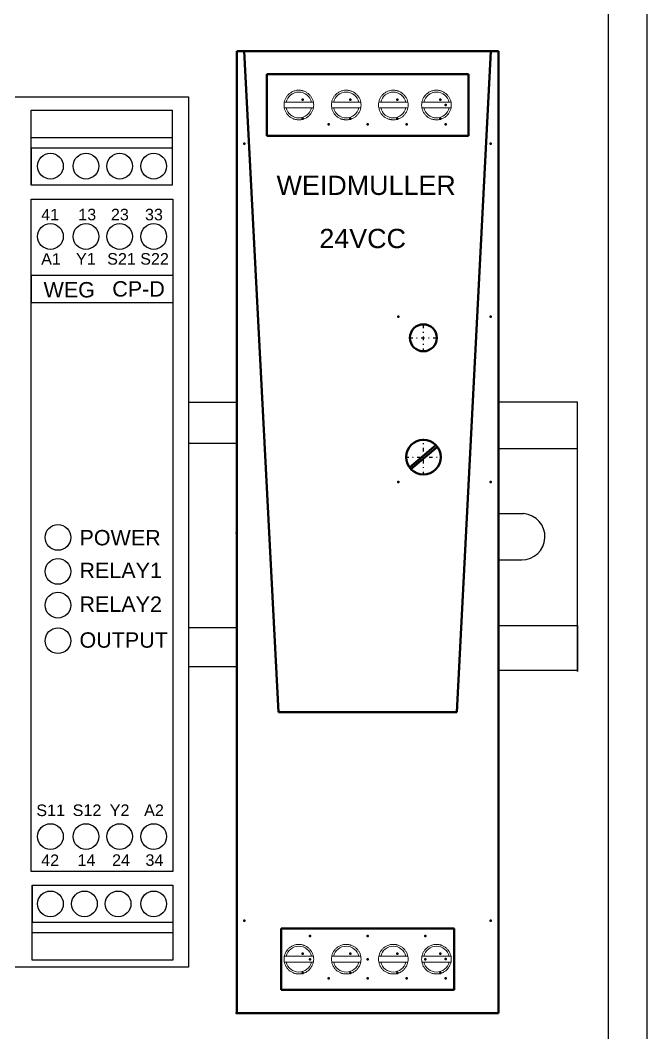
# Model space of a CAD drawing. Header units: millimetres. Extents: x -72 to 2978, y -1067 to 2817.
# Drawn here: x 2139.9 to 2221.4, y 1914.6 to 2046.2 of the extents above; entities that cross this region are included whole.
import ezdxf

# ---------------------------------------------------------------- set-up
doc = ezdxf.new("R2010")
doc.units = ezdxf.units.MM
doc.linetypes.add('Center', pattern=[1.5, 0.45, -0.5, 0.05, -0.5])
for name, color, linetype, lineweight in [('2d ConnectionPoints', 7, 'Continuous', 50), ('AM_0', 7, 'Continuous', 50), ('AM_7', 7, 'Center', 25)]:
    doc.layers.add(name, color=color, linetype=linetype, lineweight=lineweight)
doc.styles.get("Standard").update_dxf_attribs({"font": 'arial.ttf'})

# ---------------------------------------------------------------- blocks, each defined once
blk = doc.blocks.new('4_1469470000_PART5_0_in_1469470000_0')
at = {"layer": 'AM_0'}
for p, q in [((25.87, 73.81), (22.43, 70.92)), ((26.07, 73.58), (22.63, 70.69))]:
    blk.add_line(p, q, dxfattribs=at)
blk = doc.blocks.new('5_1469470000_PART4_0_in_1469470000_0')
at = {"layer": 'AM_0'}
for p, q in [((0, 125), (0, 0)), ((0.97, 125), (0, 125)), ((0.97, 125), (5.4, 39.1)), ((28.6, 39.1), (33.03, 125)), ((34, 125), (33.03, 125)), ((34, 0), (34, 125)), ((5.4, 39.1), (28.6, 39.1)), ((28.25, 11), (5.75, 11)), ((5.75, 11), (5.75, 3)), ((28.25, 11), (28.25, 3)), ((28.25, 3), (5.75, 3)), ((0, 0), (34, 0))]:
    blk.add_line(p, q, dxfattribs=at)
blk = doc.blocks.new('6_1469470000_PART3_0_in_1469470000_0')
at = {"layer": 'AM_0'}
for p, q in [((33.03, 125), (0.97, 125)), ((5.4, 39.1), (0.97, 125)), ((33.03, 125), (28.6, 39.1)), ((30.1, 122), (3.9, 122)), ((3.9, 122), (3.9, 114)), ((30.1, 122), (30.1, 114)), ((30.1, 114), (3.9, 114)), ((5.4, 39.1), (28.6, 39.1))]:
    blk.add_line(p, q, dxfattribs=at)
for centre, radius in [((24.25, 87.75), 1.75), ((24.25, 72.25), 2.25)]:
    blk.add_circle(centre, radius, dxfattribs=at)
at = {"layer": 'AM_7'}
for p, q in [((24.25, 85.91), (24.25, 89.59)), ((22.41, 87.75), (26.09, 87.75)), ((24.25, 69.89), (24.25, 74.61)), ((21.89, 72.25), (26.61, 72.25))]:
    blk.add_line(p, q, dxfattribs=at)
blk = doc.blocks.new('7_1469470000_PART2_0_in_1469470000_0')
at = {"layer": 'AM_0'}
blk.add_circle((24.25, 87.75), 1.75, dxfattribs=at)

msp = doc.modelspace()

# ---------------------------------------------------------------- linework, layer by layer
for p, q in [((2221.35, 2090.08), (2221.35, 1790.08)), ((2139.3, 2036.24), (2161.8, 2036.24)), ((2161.8, 2036.24), (2161.8, 1923.14)), ((2141.37, 2029.64), (2141.37, 2030.97)), ((2141.37, 2030.97), (2159.67, 2030.97)), ((2141.37, 2029.64), (2159.67, 2029.64)), ((2141.37, 2029.64), (2141.37, 2024.76)), ((2141.36, 2013.09), (2159.78, 2013.09)), ((2141.37, 2013.09), (2141.37, 2009.51)), ((2141.36, 2009.51), (2159.78, 2009.51)), ((2161.8, 2002.29), (2161.8, 1996.29)), ((2212.36, 1990.57), (2212.36, 1996.57)), ((2141.47, 1933.82), (2141.47, 1928.94)), ((2159.77, 1928.94), (2141.47, 1928.94)), ((2159.77, 1928.94), (2159.77, 1927.61)), ((2159.77, 1927.61), (2141.47, 1927.61)), ((2161.8, 1923.14), (2139.3, 1923.14))]:
    msp.add_line(p, q)
at = {"color": 30, "true_color": 0xf8991e}
msp.add_line((2216.32, 2082.34), (2216.32, 1795.92), dxfattribs=at)
at = {"color": 7, "linetype": 'Continuous', "lineweight": 15}
for p, q in [((2174.51, 2035.57), (2177.78, 2035.57)), ((2180.67, 2035.57), (2183.93, 2035.57)), ((2186.78, 2035.57), (2190.05, 2035.57)), ((2192.39, 2035.57), (2195.66, 2035.57)), ((2177.78, 2034.82), (2174.51, 2034.82)), ((2183.93, 2034.82), (2180.67, 2034.82)), ((2190.05, 2034.82), (2186.78, 2034.82)), ((2195.66, 2034.82), (2192.39, 2034.82)), ((2174.51, 1924.57), (2177.78, 1924.57)), ((2177.78, 1923.82), (2174.51, 1923.82)), ((2180.67, 1924.57), (2183.93, 1924.57)), ((2183.93, 1923.82), (2180.67, 1923.82)), ((2186.78, 1924.57), (2190.05, 1924.57)), ((2190.05, 1923.82), (2186.78, 1923.82)), ((2192.39, 1924.57), (2195.66, 1924.57)), ((2195.66, 1923.82), (2192.39, 1923.82))]:
    msp.add_line(p, q, dxfattribs=at)
at = {"color": 6, "linetype": 'ByBlock'}
for p, q in [((2161.8, 1996.57), (2168.08, 1996.57)), ((2212.36, 1996.57), (2202.08, 1996.57)), ((2212.36, 1961.57), (2212.36, 1996.57)), ((2161.8, 1991.23), (2168.08, 1991.23)), ((2202.08, 1990.57), (2212.36, 1990.57)), ((2202.08, 1982.1), (2204.86, 1982.1)), ((2203.47, 1982.1), (2205.35, 1982.1)), ((2202.08, 1976.07), (2205.14, 1976.07)), ((2161.8, 1967.29), (2168.08, 1967.29)), ((2202.08, 1967.57), (2212.36, 1967.57)), ((2161.8, 1962.23), (2168.08, 1962.23)), ((2212.36, 1961.7), (2202.08, 1961.7))]:
    msp.add_line(p, q, dxfattribs=at)
at = {"color": 6}
for p, q in [((2212.36, 1990.57), (2212.36, 1996.57)), ((2212.36, 1967.57), (2212.36, 1961.57))]:
    msp.add_line(p, q, dxfattribs=at)
for points in [[(2141.37, 2034.53), (2159.67, 2034.53), (2159.67, 2024.76), (2141.37, 2024.76)], [(2141.37, 2022.98), (2159.77, 2022.98), (2159.77, 1935.59), (2141.37, 1935.59)], [(2159.77, 1924.05), (2141.47, 1924.05), (2141.47, 1933.82), (2159.77, 1933.82)]]:
    msp.add_lwpolyline(points, close=True)
for centre in [(2143.86, 2027.25), (2148.48, 2027.25), (2152.86, 2027.25), (2157.28, 2027.25), (2143.86, 2018.11), (2148.48, 2018.11), (2152.86, 2018.11), (2157.28, 2018.11), (2144.84, 1979), (2144.84, 1974.58), (2144.84, 1970.2), (2144.84, 1965.58), (2143.86, 1940.13), (2148.48, 1940.13), (2152.86, 1940.13), (2157.28, 1940.13), (2143.86, 1931.38), (2148.28, 1931.38), (2152.66, 1931.38), (2157.28, 1931.38)]:
    msp.add_circle(centre, 1.67)
at = {"color": 6, "linetype": 'ByBlock'}
msp.add_arc((2205.11, 1979.09), 3.02, 269.4277, 85.4019, dxfattribs=at)
at = {"color": 7, "linetype": 'Continuous', "lineweight": 15}
for points, knots in [([(2176.14, 2033.27), (2176.09, 2033.27), (2176, 2033.27), (2175.85, 2033.29), (2175.71, 2033.32), (2175.57, 2033.35), (2175.36, 2033.43), (2175.08, 2033.57), (2174.77, 2033.82), (2174.52, 2034.13), (2174.35, 2034.47), (2174.24, 2034.83), (2174.21, 2035.19), (2174.24, 2035.56), (2174.35, 2035.92), (2174.52, 2036.26), (2174.77, 2036.56), (2175.08, 2036.81), (2175.38, 2036.97), (2175.66, 2037.06), (2175.9, 2037.11), (2176.06, 2037.12), (2176.14, 2037.12)], [0, 0, 0, 0, 0.024176, 0.048139, 0.072026, 0.095974, 0.120121, 0.185059, 0.250086, 0.315023, 0.38005, 0.439993, 0.500024, 0.559968, 0.619999, 0.684937, 0.749963, 0.814901, 0.879927, 0.92, 0.95981, 1, 1, 1, 1]), ([(2176.14, 2036.87), (2175.76, 2036.87), (2175.4, 2036.74), (2174.8, 2036.27), (2174.6, 2035.94), (2174.51, 2035.57)], [0, 0, 0, 0, 0.5, 0.5, 1, 1, 1, 1]), ([(2176.14, 2037.12), (2176.19, 2037.12), (2176.29, 2037.12), (2176.43, 2037.1), (2176.57, 2037.07), (2176.71, 2037.03), (2176.93, 2036.96), (2177.21, 2036.81), (2177.51, 2036.56), (2177.76, 2036.26), (2177.94, 2035.92), (2178.05, 2035.56), (2178.08, 2035.19), (2178.05, 2034.83), (2177.94, 2034.47), (2177.76, 2034.13), (2177.51, 2033.82), (2177.21, 2033.57), (2176.9, 2033.41), (2176.62, 2033.32), (2176.39, 2033.28), (2176.22, 2033.27), (2176.14, 2033.27)], [0, 0, 0, 0, 0.024176, 0.048139, 0.072026, 0.095974, 0.120121, 0.185059, 0.250086, 0.315023, 0.38005, 0.439993, 0.500024, 0.559968, 0.619999, 0.684937, 0.749963, 0.814901, 0.879927, 0.92, 0.95981, 1, 1, 1, 1]), ([(2177.78, 2035.57), (2177.69, 2035.94), (2177.48, 2036.27), (2176.89, 2036.74), (2176.52, 2036.87), (2176.14, 2036.87)], [0, 0, 0, 0, 0.5, 0.5, 1, 1, 1, 1]), ([(2182.3, 2033.27), (2182.25, 2033.27), (2182.16, 2033.27), (2182.01, 2033.29), (2181.87, 2033.32), (2181.73, 2033.35), (2181.51, 2033.43), (2181.24, 2033.57), (2180.93, 2033.82), (2180.68, 2034.13), (2180.5, 2034.47), (2180.4, 2034.83), (2180.36, 2035.19), (2180.4, 2035.56), (2180.5, 2035.92), (2180.68, 2036.26), (2180.93, 2036.56), (2181.24, 2036.81), (2181.54, 2036.97), (2181.82, 2037.06), (2182.06, 2037.11), (2182.22, 2037.12), (2182.3, 2037.12)], [0, 0, 0, 0, 0.024176, 0.048139, 0.072026, 0.095974, 0.120121, 0.185059, 0.250086, 0.315023, 0.38005, 0.439993, 0.500024, 0.559968, 0.619999, 0.684937, 0.749963, 0.814901, 0.879927, 0.92, 0.95981, 1, 1, 1, 1]), ([(2182.3, 2036.87), (2181.92, 2036.87), (2181.55, 2036.74), (2180.96, 2036.27), (2180.75, 2035.94), (2180.67, 2035.57)], [0, 0, 0, 0, 0.5, 0.5, 1, 1, 1, 1]), ([(2182.3, 2037.12), (2182.35, 2037.12), (2182.45, 2037.12), (2182.59, 2037.1), (2182.73, 2037.07), (2182.87, 2037.03), (2183.09, 2036.96), (2183.37, 2036.81), (2183.67, 2036.56), (2183.92, 2036.26), (2184.1, 2035.92), (2184.2, 2035.56), (2184.24, 2035.19), (2184.2, 2034.83), (2184.1, 2034.47), (2183.92, 2034.13), (2183.67, 2033.82), (2183.37, 2033.57), (2183.06, 2033.41), (2182.78, 2033.32), (2182.54, 2033.28), (2182.38, 2033.27), (2182.3, 2033.27)], [0, 0, 0, 0, 0.024176, 0.048139, 0.072026, 0.095974, 0.120121, 0.185059, 0.250086, 0.315023, 0.38005, 0.439993, 0.500024, 0.559968, 0.619999, 0.684937, 0.749963, 0.814901, 0.879927, 0.92, 0.95981, 1, 1, 1, 1]), ([(2183.93, 2035.57), (2183.85, 2035.94), (2183.64, 2036.27), (2183.05, 2036.74), (2182.68, 2036.87), (2182.3, 2036.87)], [0, 0, 0, 0, 0.5, 0.5, 1, 1, 1, 1]), ([(2188.41, 2033.27), (2188.37, 2033.27), (2188.27, 2033.27), (2188.12, 2033.29), (2187.98, 2033.32), (2187.84, 2033.35), (2187.63, 2033.43), (2187.35, 2033.57), (2187.04, 2033.82), (2186.79, 2034.13), (2186.62, 2034.47), (2186.51, 2034.83), (2186.48, 2035.19), (2186.51, 2035.56), (2186.62, 2035.92), (2186.79, 2036.26), (2187.04, 2036.56), (2187.35, 2036.81), (2187.66, 2036.97), (2187.93, 2037.06), (2188.17, 2037.11), (2188.33, 2037.12), (2188.41, 2037.12)], [0, 0, 0, 0, 0.024176, 0.048139, 0.072026, 0.095974, 0.120121, 0.185059, 0.250086, 0.315023, 0.38005, 0.439993, 0.500024, 0.559968, 0.619999, 0.684937, 0.749963, 0.814901, 0.879927, 0.92, 0.95981, 1, 1, 1, 1]), ([(2188.41, 2036.87), (2188.03, 2036.87), (2187.67, 2036.74), (2187.07, 2036.27), (2186.87, 2035.94), (2186.78, 2035.57)], [0, 0, 0, 0, 0.5, 0.5, 1, 1, 1, 1]), ([(2188.41, 2037.12), (2188.46, 2037.12), (2188.56, 2037.12), (2188.7, 2037.1), (2188.85, 2037.07), (2188.99, 2037.03), (2189.2, 2036.96), (2189.48, 2036.81), (2189.78, 2036.56), (2190.03, 2036.26), (2190.21, 2035.92), (2190.32, 2035.56), (2190.35, 2035.19), (2190.32, 2034.83), (2190.21, 2034.47), (2190.03, 2034.13), (2189.78, 2033.82), (2189.48, 2033.57), (2189.17, 2033.41), (2188.89, 2033.32), (2188.66, 2033.28), (2188.49, 2033.27), (2188.41, 2033.27)], [0, 0, 0, 0, 0.024176, 0.048139, 0.072026, 0.095974, 0.120121, 0.185059, 0.250086, 0.315023, 0.38005, 0.439993, 0.500024, 0.559968, 0.619999, 0.684937, 0.749963, 0.814901, 0.879927, 0.92, 0.95981, 1, 1, 1, 1]), ([(2190.05, 2035.57), (2189.96, 2035.94), (2189.75, 2036.27), (2189.16, 2036.74), (2188.79, 2036.87), (2188.41, 2036.87)], [0, 0, 0, 0, 0.5, 0.5, 1, 1, 1, 1]), ([(2194.03, 2033.27), (2193.98, 2033.27), (2193.88, 2033.27), (2193.74, 2033.29), (2193.59, 2033.32), (2193.45, 2033.35), (2193.24, 2033.43), (2192.96, 2033.57), (2192.66, 2033.82), (2192.4, 2034.13), (2192.23, 2034.47), (2192.12, 2034.83), (2192.09, 2035.19), (2192.12, 2035.56), (2192.23, 2035.92), (2192.4, 2036.26), (2192.65, 2036.56), (2192.96, 2036.81), (2193.27, 2036.97), (2193.55, 2037.06), (2193.78, 2037.11), (2193.94, 2037.12), (2194.03, 2037.12)], [0, 0, 0, 0, 0.024176, 0.048139, 0.072026, 0.095974, 0.120121, 0.185059, 0.250086, 0.315023, 0.38005, 0.439993, 0.500024, 0.559968, 0.619999, 0.684937, 0.749963, 0.814901, 0.879927, 0.92, 0.95981, 1, 1, 1, 1]), ([(2194.03, 2036.87), (2193.65, 2036.87), (2193.28, 2036.74), (2192.69, 2036.27), (2192.48, 2035.94), (2192.39, 2035.57)], [0, 0, 0, 0, 0.5, 0.5, 1, 1, 1, 1]), ([(2194.03, 2037.12), (2194.07, 2037.12), (2194.17, 2037.12), (2194.32, 2037.1), (2194.46, 2037.07), (2194.6, 2037.03), (2194.81, 2036.96), (2195.09, 2036.81), (2195.4, 2036.56), (2195.65, 2036.26), (2195.82, 2035.92), (2195.93, 2035.56), (2195.96, 2035.19), (2195.93, 2034.83), (2195.82, 2034.47), (2195.65, 2034.13), (2195.4, 2033.82), (2195.09, 2033.57), (2194.78, 2033.41), (2194.51, 2033.32), (2194.27, 2033.28), (2194.11, 2033.27), (2194.03, 2033.27)], [0, 0, 0, 0, 0.024176, 0.048139, 0.072026, 0.095974, 0.120121, 0.185059, 0.250086, 0.315023, 0.38005, 0.439993, 0.500024, 0.559968, 0.619999, 0.684937, 0.749963, 0.814901, 0.879927, 0.92, 0.95981, 1, 1, 1, 1]), ([(2195.66, 2035.57), (2195.57, 2035.94), (2195.37, 2036.27), (2194.77, 2036.74), (2194.4, 2036.87), (2194.03, 2036.87)], [0, 0, 0, 0, 0.5, 0.5, 1, 1, 1, 1]), ([(2174.51, 2034.82), (2174.6, 2034.45), (2174.8, 2034.12), (2175.4, 2033.65), (2175.76, 2033.52), (2176.14, 2033.52)], [0, 0, 0, 0, 0.5, 0.5, 1, 1, 1, 1]), ([(2176.14, 2033.52), (2176.52, 2033.52), (2176.89, 2033.65), (2177.48, 2034.12), (2177.69, 2034.45), (2177.78, 2034.82)], [0, 0, 0, 0, 0.5, 0.5, 1, 1, 1, 1]), ([(2180.67, 2034.82), (2180.75, 2034.45), (2180.96, 2034.12), (2181.55, 2033.65), (2181.92, 2033.52), (2182.3, 2033.52)], [0, 0, 0, 0, 0.5, 0.5, 1, 1, 1, 1]), ([(2182.3, 2033.52), (2182.68, 2033.52), (2183.05, 2033.65), (2183.64, 2034.12), (2183.85, 2034.45), (2183.93, 2034.82)], [0, 0, 0, 0, 0.5, 0.5, 1, 1, 1, 1]), ([(2186.78, 2034.82), (2186.87, 2034.45), (2187.07, 2034.12), (2187.67, 2033.65), (2188.03, 2033.52), (2188.41, 2033.52)], [0, 0, 0, 0, 0.5, 0.5, 1, 1, 1, 1]), ([(2188.41, 2033.52), (2188.79, 2033.52), (2189.16, 2033.65), (2189.75, 2034.12), (2189.96, 2034.45), (2190.05, 2034.82)], [0, 0, 0, 0, 0.5, 0.5, 1, 1, 1, 1]), ([(2192.39, 2034.82), (2192.48, 2034.45), (2192.69, 2034.12), (2193.28, 2033.65), (2193.65, 2033.52), (2194.03, 2033.52)], [0, 0, 0, 0, 0.5, 0.5, 1, 1, 1, 1]), ([(2194.03, 2033.52), (2194.4, 2033.52), (2194.77, 2033.65), (2195.37, 2034.12), (2195.57, 2034.45), (2195.66, 2034.82)], [0, 0, 0, 0, 0.5, 0.5, 1, 1, 1, 1]), ([(2176.14, 1922.27), (2176.09, 1922.27), (2176, 1922.27), (2175.85, 1922.29), (2175.71, 1922.32), (2175.57, 1922.35), (2175.36, 1922.43), (2175.08, 1922.57), (2174.77, 1922.82), (2174.52, 1923.13), (2174.35, 1923.47), (2174.24, 1923.83), (2174.21, 1924.19), (2174.24, 1924.56), (2174.35, 1924.92), (2174.52, 1925.26), (2174.77, 1925.56), (2175.08, 1925.81), (2175.38, 1925.97), (2175.66, 1926.06), (2175.9, 1926.11), (2176.06, 1926.12), (2176.14, 1926.12)], [0, 0, 0, 0, 0.024176, 0.048139, 0.072026, 0.095974, 0.120121, 0.185059, 0.250086, 0.315023, 0.38005, 0.439993, 0.500024, 0.559968, 0.619999, 0.684937, 0.749963, 0.814901, 0.879927, 0.92, 0.95981, 1, 1, 1, 1]), ([(2176.14, 1925.87), (2175.76, 1925.87), (2175.4, 1925.74), (2174.8, 1925.27), (2174.6, 1924.94), (2174.51, 1924.57)], [0, 0, 0, 0, 0.5, 0.5, 1, 1, 1, 1]), ([(2176.14, 1926.12), (2176.19, 1926.12), (2176.29, 1926.12), (2176.43, 1926.1), (2176.57, 1926.07), (2176.71, 1926.03), (2176.93, 1925.96), (2177.21, 1925.81), (2177.51, 1925.56), (2177.76, 1925.26), (2177.94, 1924.92), (2178.05, 1924.56), (2178.08, 1924.19), (2178.05, 1923.83), (2177.94, 1923.47), (2177.76, 1923.13), (2177.51, 1922.82), (2177.21, 1922.57), (2176.9, 1922.41), (2176.62, 1922.32), (2176.39, 1922.28), (2176.22, 1922.27), (2176.14, 1922.27)], [0, 0, 0, 0, 0.024176, 0.048139, 0.072026, 0.095974, 0.120121, 0.185059, 0.250086, 0.315023, 0.38005, 0.439993, 0.500024, 0.559968, 0.619999, 0.684937, 0.749963, 0.814901, 0.879927, 0.92, 0.95981, 1, 1, 1, 1]), ([(2177.78, 1924.57), (2177.69, 1924.94), (2177.48, 1925.27), (2176.89, 1925.74), (2176.52, 1925.87), (2176.14, 1925.87)], [0, 0, 0, 0, 0.5, 0.5, 1, 1, 1, 1]), ([(2182.3, 1922.27), (2182.25, 1922.27), (2182.16, 1922.27), (2182.01, 1922.29), (2181.87, 1922.32), (2181.73, 1922.35), (2181.51, 1922.43), (2181.24, 1922.57), (2180.93, 1922.82), (2180.68, 1923.13), (2180.5, 1923.47), (2180.4, 1923.83), (2180.36, 1924.19), (2180.4, 1924.56), (2180.5, 1924.92), (2180.68, 1925.26), (2180.93, 1925.56), (2181.24, 1925.81), (2181.54, 1925.97), (2181.82, 1926.06), (2182.06, 1926.11), (2182.22, 1926.12), (2182.3, 1926.12)], [0, 0, 0, 0, 0.024176, 0.048139, 0.072026, 0.095974, 0.120121, 0.185059, 0.250086, 0.315023, 0.38005, 0.439993, 0.500024, 0.559968, 0.619999, 0.684937, 0.749963, 0.814901, 0.879927, 0.92, 0.95981, 1, 1, 1, 1]), ([(2182.3, 1925.87), (2181.92, 1925.87), (2181.55, 1925.74), (2180.96, 1925.27), (2180.75, 1924.94), (2180.67, 1924.57)], [0, 0, 0, 0, 0.5, 0.5, 1, 1, 1, 1]), ([(2182.3, 1926.12), (2182.35, 1926.12), (2182.45, 1926.12), (2182.59, 1926.1), (2182.73, 1926.07), (2182.87, 1926.03), (2183.09, 1925.96), (2183.37, 1925.81), (2183.67, 1925.56), (2183.92, 1925.26), (2184.1, 1924.92), (2184.2, 1924.56), (2184.24, 1924.19), (2184.2, 1923.83), (2184.1, 1923.47), (2183.92, 1923.13), (2183.67, 1922.82), (2183.37, 1922.57), (2183.06, 1922.41), (2182.78, 1922.32), (2182.54, 1922.28), (2182.38, 1922.27), (2182.3, 1922.27)], [0, 0, 0, 0, 0.024176, 0.048139, 0.072026, 0.095974, 0.120121, 0.185059, 0.250086, 0.315023, 0.38005, 0.439993, 0.500024, 0.559968, 0.619999, 0.684937, 0.749963, 0.814901, 0.879927, 0.92, 0.95981, 1, 1, 1, 1]), ([(2183.93, 1924.57), (2183.85, 1924.94), (2183.64, 1925.27), (2183.05, 1925.74), (2182.68, 1925.87), (2182.3, 1925.87)], [0, 0, 0, 0, 0.5, 0.5, 1, 1, 1, 1]), ([(2188.41, 1922.27), (2188.37, 1922.27), (2188.27, 1922.27), (2188.12, 1922.29), (2187.98, 1922.32), (2187.84, 1922.35), (2187.63, 1922.43), (2187.35, 1922.57), (2187.04, 1922.82), (2186.79, 1923.13), (2186.62, 1923.47), (2186.51, 1923.83), (2186.48, 1924.19), (2186.51, 1924.56), (2186.62, 1924.92), (2186.79, 1925.26), (2187.04, 1925.56), (2187.35, 1925.81), (2187.66, 1925.97), (2187.93, 1926.06), (2188.17, 1926.11), (2188.33, 1926.12), (2188.41, 1926.12)], [0, 0, 0, 0, 0.024176, 0.048139, 0.072026, 0.095974, 0.120121, 0.185059, 0.250086, 0.315023, 0.38005, 0.439993, 0.500024, 0.559968, 0.619999, 0.684937, 0.749963, 0.814901, 0.879927, 0.92, 0.95981, 1, 1, 1, 1]), ([(2188.41, 1925.87), (2188.03, 1925.87), (2187.67, 1925.74), (2187.07, 1925.27), (2186.87, 1924.94), (2186.78, 1924.57)], [0, 0, 0, 0, 0.5, 0.5, 1, 1, 1, 1]), ([(2188.41, 1926.12), (2188.46, 1926.12), (2188.56, 1926.12), (2188.7, 1926.1), (2188.85, 1926.07), (2188.99, 1926.03), (2189.2, 1925.96), (2189.48, 1925.81), (2189.78, 1925.56), (2190.03, 1925.26), (2190.21, 1924.92), (2190.32, 1924.56), (2190.35, 1924.19), (2190.32, 1923.83), (2190.21, 1923.47), (2190.03, 1923.13), (2189.78, 1922.82), (2189.48, 1922.57), (2189.17, 1922.41), (2188.89, 1922.32), (2188.66, 1922.28), (2188.49, 1922.27), (2188.41, 1922.27)], [0, 0, 0, 0, 0.024176, 0.048139, 0.072026, 0.095974, 0.120121, 0.185059, 0.250086, 0.315023, 0.38005, 0.439993, 0.500024, 0.559968, 0.619999, 0.684937, 0.749963, 0.814901, 0.879927, 0.92, 0.95981, 1, 1, 1, 1]), ([(2190.05, 1924.57), (2189.96, 1924.94), (2189.75, 1925.27), (2189.16, 1925.74), (2188.79, 1925.87), (2188.41, 1925.87)], [0, 0, 0, 0, 0.5, 0.5, 1, 1, 1, 1]), ([(2194.03, 1922.27), (2193.98, 1922.27), (2193.88, 1922.27), (2193.74, 1922.29), (2193.59, 1922.32), (2193.45, 1922.35), (2193.24, 1922.43), (2192.96, 1922.57), (2192.66, 1922.82), (2192.4, 1923.13), (2192.23, 1923.47), (2192.12, 1923.83), (2192.09, 1924.19), (2192.12, 1924.56), (2192.23, 1924.92), (2192.4, 1925.26), (2192.65, 1925.56), (2192.96, 1925.81), (2193.27, 1925.97), (2193.55, 1926.06), (2193.78, 1926.11), (2193.94, 1926.12), (2194.03, 1926.12)], [0, 0, 0, 0, 0.024176, 0.048139, 0.072026, 0.095974, 0.120121, 0.185059, 0.250086, 0.315023, 0.38005, 0.439993, 0.500024, 0.559968, 0.619999, 0.684937, 0.749963, 0.814901, 0.879927, 0.92, 0.95981, 1, 1, 1, 1]), ([(2194.03, 1925.87), (2193.65, 1925.87), (2193.28, 1925.74), (2192.69, 1925.27), (2192.48, 1924.94), (2192.39, 1924.57)], [0, 0, 0, 0, 0.5, 0.5, 1, 1, 1, 1]), ([(2194.03, 1926.12), (2194.07, 1926.12), (2194.17, 1926.12), (2194.32, 1926.1), (2194.46, 1926.07), (2194.6, 1926.03), (2194.81, 1925.96), (2195.09, 1925.81), (2195.4, 1925.56), (2195.65, 1925.26), (2195.82, 1924.92), (2195.93, 1924.56), (2195.96, 1924.19), (2195.93, 1923.83), (2195.82, 1923.47), (2195.65, 1923.13), (2195.4, 1922.82), (2195.09, 1922.57), (2194.78, 1922.41), (2194.51, 1922.32), (2194.27, 1922.28), (2194.11, 1922.27), (2194.03, 1922.27)], [0, 0, 0, 0, 0.024176, 0.048139, 0.072026, 0.095974, 0.120121, 0.185059, 0.250086, 0.315023, 0.38005, 0.439993, 0.500024, 0.559968, 0.619999, 0.684937, 0.749963, 0.814901, 0.879927, 0.92, 0.95981, 1, 1, 1, 1]), ([(2195.66, 1924.57), (2195.57, 1924.94), (2195.37, 1925.27), (2194.77, 1925.74), (2194.4, 1925.87), (2194.03, 1925.87)], [0, 0, 0, 0, 0.5, 0.5, 1, 1, 1, 1]), ([(2174.51, 1923.82), (2174.6, 1923.45), (2174.8, 1923.12), (2175.4, 1922.65), (2175.76, 1922.52), (2176.14, 1922.52)], [0, 0, 0, 0, 0.5, 0.5, 1, 1, 1, 1]), ([(2176.14, 1922.52), (2176.52, 1922.52), (2176.89, 1922.65), (2177.48, 1923.12), (2177.69, 1923.45), (2177.78, 1923.82)], [0, 0, 0, 0, 0.5, 0.5, 1, 1, 1, 1]), ([(2180.67, 1923.82), (2180.75, 1923.45), (2180.96, 1923.12), (2181.55, 1922.65), (2181.92, 1922.52), (2182.3, 1922.52)], [0, 0, 0, 0, 0.5, 0.5, 1, 1, 1, 1]), ([(2182.3, 1922.52), (2182.68, 1922.52), (2183.05, 1922.65), (2183.64, 1923.12), (2183.85, 1923.45), (2183.93, 1923.82)], [0, 0, 0, 0, 0.5, 0.5, 1, 1, 1, 1]), ([(2186.78, 1923.82), (2186.87, 1923.45), (2187.07, 1923.12), (2187.67, 1922.65), (2188.03, 1922.52), (2188.41, 1922.52)], [0, 0, 0, 0, 0.5, 0.5, 1, 1, 1, 1]), ([(2188.41, 1922.52), (2188.79, 1922.52), (2189.16, 1922.65), (2189.75, 1923.12), (2189.96, 1923.45), (2190.05, 1923.82)], [0, 0, 0, 0, 0.5, 0.5, 1, 1, 1, 1]), ([(2192.39, 1923.82), (2192.48, 1923.45), (2192.69, 1923.12), (2193.28, 1922.65), (2193.65, 1922.52), (2194.03, 1922.52)], [0, 0, 0, 0, 0.5, 0.5, 1, 1, 1, 1]), ([(2194.03, 1922.52), (2194.4, 1922.52), (2194.77, 1922.65), (2195.37, 1923.12), (2195.57, 1923.45), (2195.66, 1923.82)], [0, 0, 0, 0, 0.5, 0.5, 1, 1, 1, 1])]:
    msp.add_open_spline(points, degree=3, knots=knots, dxfattribs=at)
for points in [[(2174.25, 2035.57), (2174.31, 2035.57), (2174.41, 2035.57), (2174.51, 2035.57)], [(2177.78, 2035.57), (2177.88, 2035.57), (2177.97, 2035.57), (2178.03, 2035.57)], [(2180.41, 2035.57), (2180.47, 2035.57), (2180.57, 2035.57), (2180.67, 2035.57)], [(2183.93, 2035.57), (2184.03, 2035.57), (2184.13, 2035.57), (2184.19, 2035.57)], [(2186.53, 2035.57), (2186.58, 2035.57), (2186.68, 2035.57), (2186.78, 2035.57)], [(2190.05, 2035.57), (2190.15, 2035.57), (2190.25, 2035.57), (2190.3, 2035.57)], [(2192.14, 2035.57), (2192.19, 2035.57), (2192.29, 2035.57), (2192.39, 2035.57)], [(2195.66, 2035.57), (2195.76, 2035.57), (2195.86, 2035.57), (2195.91, 2035.57)], [(2174.51, 2034.82), (2174.41, 2034.82), (2174.31, 2034.82), (2174.25, 2034.82)], [(2178.03, 2034.82), (2177.97, 2034.82), (2177.88, 2034.82), (2177.78, 2034.82)], [(2180.67, 2034.82), (2180.57, 2034.82), (2180.47, 2034.82), (2180.41, 2034.82)], [(2184.19, 2034.82), (2184.13, 2034.82), (2184.03, 2034.82), (2183.93, 2034.82)], [(2186.78, 2034.82), (2186.68, 2034.82), (2186.58, 2034.82), (2186.53, 2034.82)], [(2190.3, 2034.82), (2190.25, 2034.82), (2190.15, 2034.82), (2190.05, 2034.82)], [(2192.39, 2034.82), (2192.29, 2034.82), (2192.19, 2034.82), (2192.14, 2034.82)], [(2195.91, 2034.82), (2195.86, 2034.82), (2195.76, 2034.82), (2195.66, 2034.82)], [(2174.25, 1924.57), (2174.31, 1924.57), (2174.41, 1924.57), (2174.51, 1924.57)], [(2174.51, 1923.82), (2174.41, 1923.82), (2174.31, 1923.82), (2174.25, 1923.82)], [(2177.78, 1924.57), (2177.88, 1924.57), (2177.97, 1924.57), (2178.03, 1924.57)], [(2178.03, 1923.82), (2177.97, 1923.82), (2177.88, 1923.82), (2177.78, 1923.82)], [(2180.41, 1924.57), (2180.47, 1924.57), (2180.57, 1924.57), (2180.67, 1924.57)], [(2180.67, 1923.82), (2180.57, 1923.82), (2180.47, 1923.82), (2180.41, 1923.82)], [(2183.93, 1924.57), (2184.03, 1924.57), (2184.13, 1924.57), (2184.19, 1924.57)], [(2184.19, 1923.82), (2184.13, 1923.82), (2184.03, 1923.82), (2183.93, 1923.82)], [(2186.53, 1924.57), (2186.58, 1924.57), (2186.68, 1924.57), (2186.78, 1924.57)], [(2186.78, 1923.82), (2186.68, 1923.82), (2186.58, 1923.82), (2186.53, 1923.82)], [(2190.05, 1924.57), (2190.15, 1924.57), (2190.25, 1924.57), (2190.3, 1924.57)], [(2190.3, 1923.82), (2190.25, 1923.82), (2190.15, 1923.82), (2190.05, 1923.82)], [(2192.14, 1924.57), (2192.19, 1924.57), (2192.29, 1924.57), (2192.39, 1924.57)], [(2192.39, 1923.82), (2192.29, 1923.82), (2192.19, 1923.82), (2192.14, 1923.82)], [(2195.66, 1924.57), (2195.76, 1924.57), (2195.86, 1924.57), (2195.91, 1924.57)], [(2195.91, 1923.82), (2195.86, 1923.82), (2195.76, 1923.82), (2195.66, 1923.82)]]:
    msp.add_open_spline(points, degree=3, dxfattribs=at)
at = {"layer": '2d ConnectionPoints'}
for p in [(2176.66, 2035.9), (2176.66, 2035.9), (2182.82, 2035.9), (2182.82, 2035.9), (2188.93, 2035.9), (2188.93, 2035.9), (2194.54, 2035.9), (2194.54, 2035.9), (2195.24, 2035.2), (2195.24, 2035.2), (2176.66, 2033.4), (2182.82, 2033.4), (2188.93, 2033.4), (2194.54, 2033.4), (2180, 2032.7), (2185.08, 2032.7), (2190.16, 2032.7), (2195.24, 2032.7), (2169.08, 2030.19), (2169.08, 2030.19), (2201.08, 2030.19), (2201.08, 2030.19), (2189.08, 2007.69), (2189.08, 2007.69), (2201.08, 2007.69), (2201.08, 2007.69), (2189.08, 1986.19), (2189.08, 1986.19), (2201.08, 1986.19), (2201.08, 1986.19), (2168.08, 1979.59), (2169.08, 1929.19), (2169.08, 1929.19), (2201.08, 1929.19), (2201.08, 1929.19), (2177.58, 1927.19), (2185.08, 1927.19), (2192.58, 1927.19), (2176.66, 1924.9), (2176.66, 1924.9), (2177.58, 1924.19), (2177.58, 1924.19), (2182.82, 1924.9), (2182.82, 1924.9), (2185.08, 1924.19), (2185.08, 1924.19), (2188.93, 1924.9), (2188.93, 1924.9), (2192.58, 1924.19), (2192.58, 1924.19), (2194.54, 1924.9), (2194.54, 1924.9), (2195.24, 1924.2), (2195.24, 1924.2), (2176.66, 1922.4), (2182.82, 1922.4), (2188.93, 1922.4), (2194.54, 1922.4), (2180, 1921.7), (2185.08, 1921.7), (2190.16, 1921.7), (2195.24, 1921.7), (2168.08, 1917.19)]:
    msp.add_point(p, dxfattribs=at)

# ---------------------------------------------------------------- block references
for name in ['5_1469470000_PART4_0_in_1469470000_0', '6_1469470000_PART3_0_in_1469470000_0', '7_1469470000_PART2_0_in_1469470000_0', '4_1469470000_PART5_0_in_1469470000_0']:
    msp.add_blockref(name, (2168.08, 1917.19))

# ---------------------------------------------------------------- texts
at = {"attachment_point": 1}
for s, width, heights, insert, char_height in [('WEIDMULLER', 26.033, [0], (2173.25, 2026.01), 2.5), ('41', 2.2548, [0], (2142.66, 2021.7), 1.5), ('13', 2.2548, [0], (2147.48, 2021.71), 1.5), ('23', 2.2548, [0], (2151.72, 2021.71), 1.5), ('33', 2.2548, [0], (2156.15, 2021.71), 1.5), ('24VCC', 26.033, [0], (2178.81, 2019.1), 2.5), ('A1', 2.2548, [0], (2142.66, 2015.94), 1.5), ('Y1', 2.2548, [0], (2147.19, 2015.95), 1.5), ('S21', 2.2548, [0], (2151.24, 2015.95), 1.5), ('S22', 2.2548, [0], (2155.53, 2015.95), 1.5), ('WEG', 2.2548, [2.59], (2142.97, 2012.19), 2), ('CP-D', 2.2548, [2.59], (2151.9, 2012.3), 2), ('POWER', 3.8589, [0], (2147.64, 1979.97), 2), ('RELAY1', 3.8589, [0], (2147.64, 1975.71), 2), ('RELAY2', 3.8589, [0], (2147.64, 1971.33), 2), ('OUTPUT', 3.8589, [0], (2147.64, 1966.67), 2), ('S11', 2.2548, [0], (2142.03, 1944.29), 1.5), ('S12', 2.2548, [0], (2146.75, 1944.3), 1.5), ('Y2', 2.2548, [0], (2151.57, 1944.3), 1.5), ('A2', 2.2548, [0], (2156.04, 1944.3), 1.5), ('42', 2.2548, [0], (2142.66, 1937.8), 1.5), ('14', 2.2548, [0], (2147.38, 1937.82), 1.5), ('24', 2.2548, [0], (2151.87, 1937.82), 1.5), ('34', 2.2548, [0], (2156.21, 1937.82), 1.5)]:
    msp.add_mtext_dynamic_manual_height_columns(s, width=width, gutter_width=12.5, heights=heights, dxfattribs=dict(at, insert=insert, char_height=char_height))

doc.saveas('drawing.dxf')
